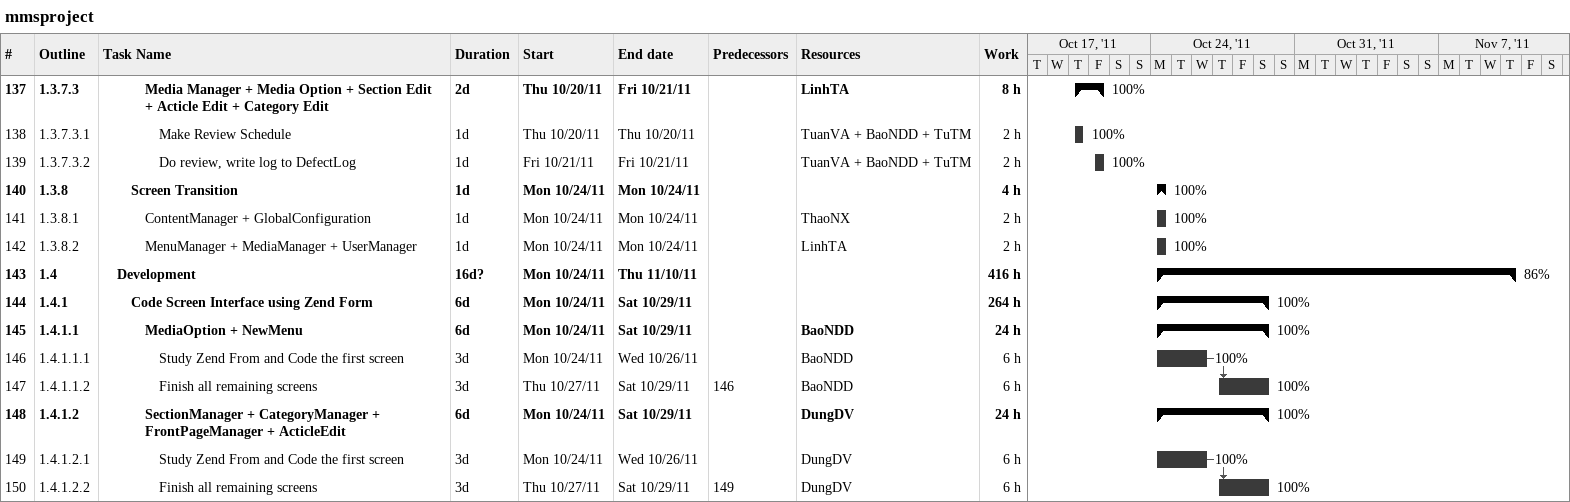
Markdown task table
mmsproject

| ID | WBS | Task | Duration | Start | Finish | Predecessors | Resources | % complete | Work (h) |
|---|---|---|---|---|---|---|---|---|---|
| 137 | 1.3.7.3 | **Media Manager + Media Option + Section Edit + Acticle Edit + Category Edit** | 2d | 2011-10-20 | 2011-10-21 |  | LinhTA | 100 | 8 |
| 138 | 1.3.7.3.1 | Make Review Schedule | 1d | 2011-10-20 | 2011-10-20 |  | TuanVA + BaoNDD + TuTM | 100 | 2 |
| 139 | 1.3.7.3.2 | Do review, write log to DefectLog | 1d | 2011-10-21 | 2011-10-21 |  | TuanVA + BaoNDD + TuTM | 100 | 2 |
| 140 | 1.3.8 | **Screen Transition** | 1d | 2011-10-24 | 2011-10-24 |  |  | 100 | 4 |
| 141 | 1.3.8.1 | ContentManager + GlobalConfiguration | 1d | 2011-10-24 | 2011-10-24 |  | ThaoNX | 100 | 2 |
| 142 | 1.3.8.2 | MenuManager + MediaManager + UserManager | 1d | 2011-10-24 | 2011-10-24 |  | LinhTA | 100 | 2 |
| 143 | 1.4 | **Development** | 16d? | 2011-10-24 | 2011-11-10 |  |  | 86 | 416 |
| 144 | 1.4.1 | **Code Screen Interface using Zend Form** | 6d | 2011-10-24 | 2011-10-29 |  |  | 100 | 264 |
| 145 | 1.4.1.1 | **MediaOption + NewMenu** | 6d | 2011-10-24 | 2011-10-29 |  | BaoNDD | 100 | 24 |
| 146 | 1.4.1.1.1 | Study Zend From and Code the first screen | 3d | 2011-10-24 | 2011-10-26 |  | BaoNDD | 100 | 6 |
| 147 | 1.4.1.1.2 | Finish all remaining screens | 3d | 2011-10-27 | 2011-10-29 | 146 | BaoNDD | 100 | 6 |
| 148 | 1.4.1.2 | **SectionManager + CategoryManager + FrontPageManager + ActicleEdit** | 6d | 2011-10-24 | 2011-10-29 |  | DungDV | 100 | 24 |
| 149 | 1.4.1.2.1 | Study Zend From and Code the first screen | 3d | 2011-10-24 | 2011-10-26 |  | DungDV | 100 | 6 |
| 150 | 1.4.1.2.2 | Finish all remaining screens | 3d | 2011-10-27 | 2011-10-29 | 149 | DungDV | 100 | 6 |
